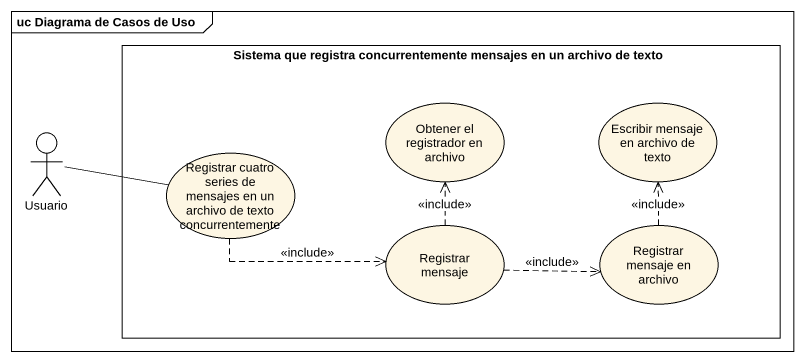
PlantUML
@startuml
mainframe uc Diagrama de Casos de Uso
rectangle "Sistema que registra concurrentemente mensajes en un archivo de texto" as Sistema_que_registra {
  usecase "Obtener el registrador en archivo" as Obtener_el_registrador_en
  usecase "Escribir mensaje en archivo de texto" as Escribir_mensaje_en_archivo
  usecase "Registrar cuatro series de mensajes en un archivo de texto concurrentemente" as Registrar_cuatro_series_de
  usecase "Registrar mensaje" as Registrar_mensaje
  usecase "Registrar mensaje en archivo" as Registrar_mensaje_en_archivo
}
actor Usuario
Usuario -right- Registrar_cuatro_series_de
Registrar_cuatro_series_de .right.> Registrar_mensaje : <<include>>
Registrar_mensaje .up.> Obtener_el_registrador_en : <<include>>
Registrar_mensaje .right.> Registrar_mensaje_en_archivo : <<include>>
Registrar_mensaje_en_archivo .up.> Escribir_mensaje_en_archivo : <<include>>
@enduml
